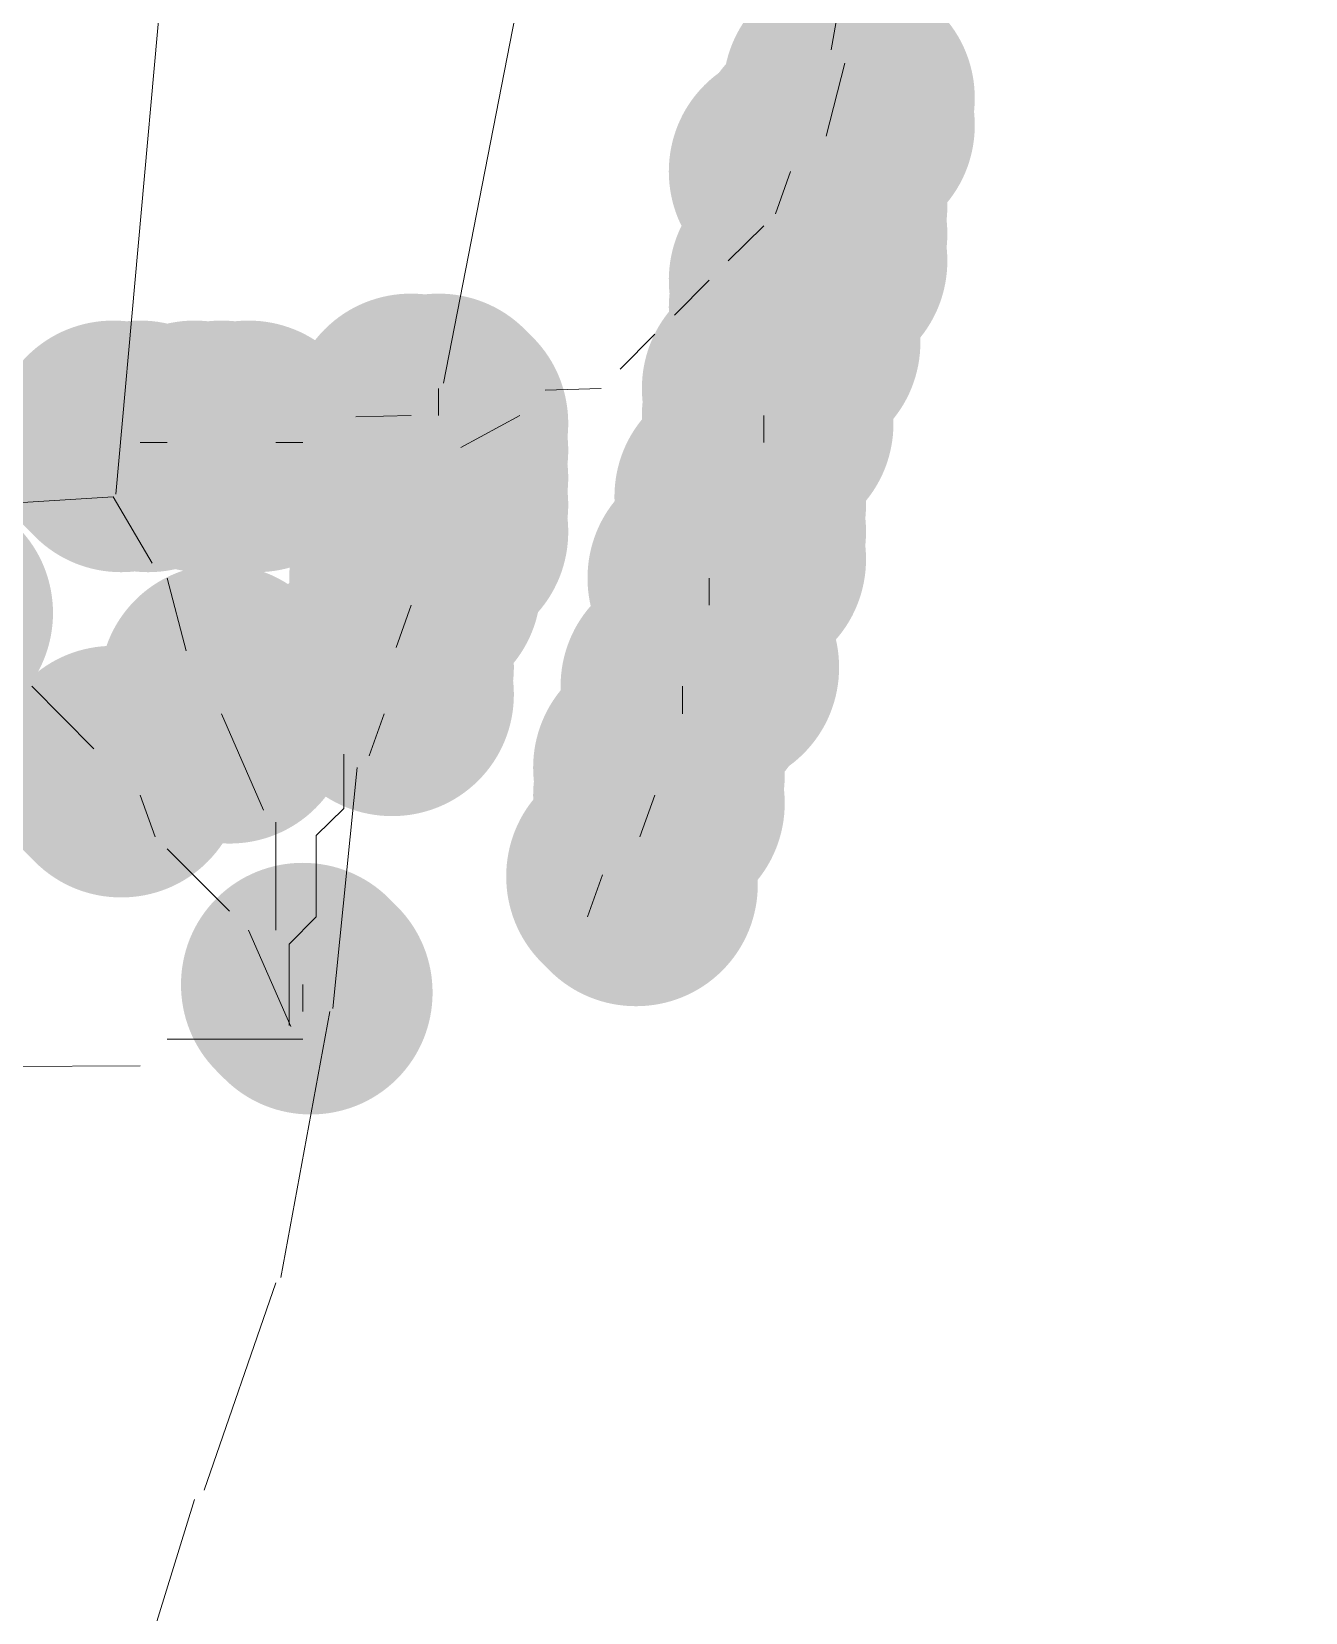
# Model space of a CAD drawing. Header units: millimetres. Extents: x 0 to 297, y 0 to 208.
# Drawn here: x 258.053 to 258.954, y 43.235 to 44.352 of the extents above; entities that cross this region are included whole.
import ezdxf

# ---------------------------------------------------------------- set-up
doc = ezdxf.new("R2010")
doc.units = ezdxf.units.MM

msp = doc.modelspace()

# ---------------------------------------------------------------- hatches: boundary and pattern name
h = msp.add_hatch(color=7)
edge = h.paths.add_edge_path(flags=0)
edge.add_spline(control_points=[(258.689083, 44.371942), (258.655538, 44.405487), (258.600646, 44.405487), (258.567101, 44.371942), (258.533556, 44.338397), (258.533556, 44.283506), (258.567101, 44.249961), (258.567101, 44.249961), (258.572745, 44.244316), (258.572745, 44.244316), (258.60629, 44.210771), (258.661182, 44.210771), (258.694727, 44.244316), (258.728272, 44.277861), (258.728272, 44.332753), (258.694727, 44.366298), (258.694727, 44.366298), (258.689083, 44.371942), (258.689083, 44.371942)], knot_values=[0, 0, 0, 0, 1, 1, 1, 2, 2, 2, 3, 3, 3, 4, 4, 4, 5, 5, 5, 6, 6, 6, 6], degree=3, periodic=1)
h = msp.add_hatch(color=7)
edge = h.paths.add_edge_path(flags=0)
edge.add_spline(control_points=[(258.687084, 44.354474), (258.652475, 44.38692), (258.597612, 44.385151), (258.565166, 44.350541), (258.53272, 44.315932), (258.53449, 44.261069), (258.569099, 44.228623), (258.569099, 44.228623), (258.574743, 44.223331), (258.574743, 44.223331), (258.609352, 44.190885), (258.664216, 44.192655), (258.696662, 44.227264), (258.729108, 44.261873), (258.727338, 44.316737), (258.692729, 44.349183), (258.692729, 44.349183), (258.687084, 44.354474), (258.687084, 44.354474)], knot_values=[0, 0, 0, 0, 1, 1, 1, 2, 2, 2, 3, 3, 3, 4, 4, 4, 5, 5, 5, 6, 6, 6, 6], degree=3, periodic=1)
h = msp.add_hatch(color=7)
edge = h.paths.add_edge_path(flags=0)
edge.add_spline(control_points=[(258.66968, 44.33349), (258.636135, 44.367035), (258.581243, 44.367035), (258.547698, 44.33349), (258.514153, 44.299945), (258.514153, 44.245053), (258.547698, 44.211508), (258.547698, 44.211508), (258.553342, 44.205863), (258.553342, 44.205863), (258.586887, 44.172318), (258.641779, 44.172318), (258.675324, 44.205863), (258.708869, 44.239408), (258.708869, 44.2943), (258.675324, 44.327845), (258.675324, 44.327845), (258.66968, 44.33349), (258.66968, 44.33349)], knot_values=[0, 0, 0, 0, 1, 1, 1, 2, 2, 2, 3, 3, 3, 4, 4, 4, 5, 5, 5, 6, 6, 6, 6], degree=3, periodic=1)
h = msp.add_hatch(color=7)
edge = h.paths.add_edge_path(flags=0)
edge.add_spline(control_points=[(258.65063, 44.31444), (258.617085, 44.347985), (258.562193, 44.347985), (258.528648, 44.31444), (258.495103, 44.280895), (258.495103, 44.226003), (258.528648, 44.192458), (258.528648, 44.192458), (258.534292, 44.186813), (258.534292, 44.186813), (258.567837, 44.153268), (258.622729, 44.153268), (258.656274, 44.186813), (258.689819, 44.220358), (258.689819, 44.27525), (258.656274, 44.308795), (258.656274, 44.308795), (258.65063, 44.31444), (258.65063, 44.31444)], knot_values=[0, 0, 0, 0, 1, 1, 1, 2, 2, 2, 3, 3, 3, 4, 4, 4, 5, 5, 5, 6, 6, 6, 6], degree=3, periodic=1)
h = msp.add_hatch(color=7)
edge = h.paths.add_edge_path(flags=0)
edge.add_spline(control_points=[(258.66968, 44.31444), (258.636135, 44.347985), (258.581243, 44.347985), (258.547698, 44.31444), (258.514153, 44.280895), (258.514153, 44.226003), (258.547698, 44.192458), (258.547698, 44.192458), (258.553342, 44.186813), (258.553342, 44.186813), (258.586887, 44.153268), (258.641779, 44.153268), (258.675324, 44.186813), (258.708869, 44.220358), (258.708869, 44.27525), (258.675324, 44.308795), (258.675324, 44.308795), (258.66968, 44.31444), (258.66968, 44.31444)], knot_values=[0, 0, 0, 0, 1, 1, 1, 2, 2, 2, 3, 3, 3, 4, 4, 4, 5, 5, 5, 6, 6, 6, 6], degree=3, periodic=1)
h = msp.add_hatch(color=7)
edge = h.paths.add_edge_path(flags=0)
edge.add_spline(control_points=[(258.667682, 44.296971), (258.633073, 44.329418), (258.578209, 44.327648), (258.545763, 44.293039), (258.513317, 44.25843), (258.515087, 44.203566), (258.549696, 44.17112), (258.549696, 44.17112), (258.555341, 44.165829), (258.555341, 44.165829), (258.58995, 44.133383), (258.644813, 44.135152), (258.677259, 44.169761), (258.709705, 44.204371), (258.707935, 44.259234), (258.673326, 44.29168), (258.673326, 44.29168), (258.667682, 44.296971), (258.667682, 44.296971)], knot_values=[0, 0, 0, 0, 1, 1, 1, 2, 2, 2, 3, 3, 3, 4, 4, 4, 5, 5, 5, 6, 6, 6, 6], degree=3, periodic=1)
h = msp.add_hatch(color=7)
edge = h.paths.add_edge_path(flags=0)
edge.add_spline(control_points=[(258.66968, 44.275987), (258.636135, 44.309532), (258.581243, 44.309532), (258.547698, 44.275987), (258.514153, 44.242442), (258.514153, 44.18755), (258.547698, 44.154005), (258.547698, 44.154005), (258.553342, 44.148361), (258.553342, 44.148361), (258.586887, 44.114816), (258.641779, 44.114816), (258.675324, 44.148361), (258.708869, 44.181906), (258.708869, 44.236797), (258.675324, 44.270342), (258.675324, 44.270342), (258.66968, 44.275987), (258.66968, 44.275987)], knot_values=[0, 0, 0, 0, 1, 1, 1, 2, 2, 2, 3, 3, 3, 4, 4, 4, 5, 5, 5, 6, 6, 6, 6], degree=3, periodic=1)
h = msp.add_hatch(color=7)
edge = h.paths.add_edge_path(flags=0)
edge.add_spline(control_points=[(258.66968, 44.256937), (258.636135, 44.290482), (258.581243, 44.290482), (258.547698, 44.256937), (258.514153, 44.223392), (258.514153, 44.1685), (258.547698, 44.134955), (258.547698, 44.134955), (258.553342, 44.129311), (258.553342, 44.129311), (258.586887, 44.095766), (258.641779, 44.095766), (258.675324, 44.129311), (258.708869, 44.162856), (258.708869, 44.217747), (258.675324, 44.251292), (258.675324, 44.251292), (258.66968, 44.256937), (258.66968, 44.256937)], knot_values=[0, 0, 0, 0, 1, 1, 1, 2, 2, 2, 3, 3, 3, 4, 4, 4, 5, 5, 5, 6, 6, 6, 6], degree=3, periodic=1)
h = msp.add_hatch(color=7)
edge = h.paths.add_edge_path(flags=0)
edge.add_spline(control_points=[(258.648632, 44.239469), (258.614023, 44.271915), (258.559159, 44.270145), (258.526713, 44.235536), (258.494267, 44.200927), (258.496037, 44.146063), (258.530646, 44.113617), (258.530646, 44.113617), (258.536291, 44.108326), (258.536291, 44.108326), (258.5709, 44.07588), (258.625763, 44.07765), (258.658209, 44.112259), (258.690655, 44.146868), (258.688885, 44.201731), (258.654276, 44.234177), (258.654276, 44.234177), (258.648632, 44.239469), (258.648632, 44.239469)], knot_values=[0, 0, 0, 0, 1, 1, 1, 2, 2, 2, 3, 3, 3, 4, 4, 4, 5, 5, 5, 6, 6, 6, 6], degree=3, periodic=1)
h = msp.add_hatch(color=7)
edge = h.paths.add_edge_path(flags=0)
edge.add_spline(control_points=[(258.65063, 44.218484), (258.617085, 44.252029), (258.562193, 44.252029), (258.528648, 44.218484), (258.495103, 44.184939), (258.495103, 44.130047), (258.528648, 44.096502), (258.528648, 44.096502), (258.534292, 44.090858), (258.534292, 44.090858), (258.567837, 44.057313), (258.622729, 44.057313), (258.656274, 44.090858), (258.689819, 44.124403), (258.689819, 44.179295), (258.656274, 44.21284), (258.656274, 44.21284), (258.65063, 44.218484), (258.65063, 44.218484)], knot_values=[0, 0, 0, 0, 1, 1, 1, 2, 2, 2, 3, 3, 3, 4, 4, 4, 5, 5, 5, 6, 6, 6, 6], degree=3, periodic=1)
h = msp.add_hatch(color=7)
edge = h.paths.add_edge_path(flags=0)
edge.add_spline(control_points=[(258.65063, 44.199434), (258.617085, 44.232979), (258.562193, 44.232979), (258.528648, 44.199434), (258.495103, 44.165889), (258.495103, 44.110997), (258.528648, 44.077452), (258.528648, 44.077452), (258.534292, 44.071808), (258.534292, 44.071808), (258.567837, 44.038263), (258.622729, 44.038263), (258.656274, 44.071808), (258.689819, 44.105353), (258.689819, 44.160245), (258.656274, 44.19379), (258.656274, 44.19379), (258.65063, 44.199434), (258.65063, 44.199434)], knot_values=[0, 0, 0, 0, 1, 1, 1, 2, 2, 2, 3, 3, 3, 4, 4, 4, 5, 5, 5, 6, 6, 6, 6], degree=3, periodic=1)
h = msp.add_hatch(color=7)
h.dxf.hatch_style = 2
h.paths.add_polyline_path([(258.580114, 44.215172), (258.580114, 44.042664)])
h = msp.add_hatch(color=7)
h.dxf.hatch_style = 2
h.paths.add_polyline_path([(258.580114, 44.215172), (258.580114, 44.042664)])
h = msp.add_hatch(color=7)
h.dxf.hatch_style = 2
h.paths.add_polyline_path([(258.580114, 44.215172), (258.580114, 44.042664)])
h = msp.add_hatch(color=7)
edge = h.paths.add_edge_path(flags=0)
edge.add_spline(control_points=[(258.63158, 44.160981), (258.598035, 44.194526), (258.543143, 44.194526), (258.509598, 44.160981), (258.476053, 44.127436), (258.476053, 44.072544), (258.509598, 44.038999), (258.509598, 44.038999), (258.515242, 44.033355), (258.515242, 44.033355), (258.548787, 43.99981), (258.603679, 43.99981), (258.637224, 44.033355), (258.670769, 44.0669), (258.670769, 44.121792), (258.637224, 44.155337), (258.637224, 44.155337), (258.63158, 44.160981), (258.63158, 44.160981)], knot_values=[0, 0, 0, 0, 1, 1, 1, 2, 2, 2, 3, 3, 3, 4, 4, 4, 5, 5, 5, 6, 6, 6, 6], degree=3, periodic=1)
h = msp.add_hatch(color=7)
edge = h.paths.add_edge_path(flags=0)
edge.add_spline(control_points=[(258.382166, 44.141931), (258.348621, 44.175476), (258.293729, 44.175476), (258.260184, 44.141931), (258.226639, 44.108386), (258.226639, 44.053494), (258.260184, 44.019949), (258.260184, 44.019949), (258.265829, 44.014305), (258.265829, 44.014305), (258.299374, 43.98076), (258.354265, 43.98076), (258.38781, 44.014305), (258.421355, 44.04785), (258.421355, 44.102742), (258.38781, 44.136287), (258.38781, 44.136287), (258.382166, 44.141931), (258.382166, 44.141931)], knot_values=[0, 0, 0, 0, 1, 1, 1, 2, 2, 2, 3, 3, 3, 4, 4, 4, 5, 5, 5, 6, 6, 6, 6], degree=3, periodic=1)
h = msp.add_hatch(color=7)
edge = h.paths.add_edge_path(flags=0)
edge.add_spline(control_points=[(258.382166, 44.141931), (258.348621, 44.175476), (258.293729, 44.175476), (258.260184, 44.141931), (258.226639, 44.108386), (258.226639, 44.053494), (258.260184, 44.019949), (258.260184, 44.019949), (258.265829, 44.014305), (258.265829, 44.014305), (258.299374, 43.98076), (258.354265, 43.98076), (258.38781, 44.014305), (258.421355, 44.04785), (258.421355, 44.102742), (258.38781, 44.136287), (258.38781, 44.136287), (258.382166, 44.141931), (258.382166, 44.141931)], knot_values=[0, 0, 0, 0, 1, 1, 1, 2, 2, 2, 3, 3, 3, 4, 4, 4, 5, 5, 5, 6, 6, 6, 6], degree=3, periodic=1)
h = msp.add_hatch(color=7)
edge = h.paths.add_edge_path(flags=0)
edge.add_spline(control_points=[(258.382166, 44.141931), (258.348621, 44.175476), (258.293729, 44.175476), (258.260184, 44.141931), (258.226639, 44.108386), (258.226639, 44.053494), (258.260184, 44.019949), (258.260184, 44.019949), (258.265829, 44.014305), (258.265829, 44.014305), (258.299374, 43.98076), (258.354265, 43.98076), (258.38781, 44.014305), (258.421355, 44.04785), (258.421355, 44.102742), (258.38781, 44.136287), (258.38781, 44.136287), (258.382166, 44.141931), (258.382166, 44.141931)], knot_values=[0, 0, 0, 0, 1, 1, 1, 2, 2, 2, 3, 3, 3, 4, 4, 4, 5, 5, 5, 6, 6, 6, 6], degree=3, periodic=1)
h = msp.add_hatch(color=7)
edge = h.paths.add_edge_path(flags=0)
edge.add_spline(control_points=[(258.401569, 44.141931), (258.368024, 44.175476), (258.313132, 44.175476), (258.279587, 44.141931), (258.246042, 44.108386), (258.246042, 44.053494), (258.279587, 44.019949), (258.279587, 44.019949), (258.285231, 44.014305), (258.285231, 44.014305), (258.318776, 43.98076), (258.373668, 43.98076), (258.407213, 44.014305), (258.440758, 44.04785), (258.440758, 44.102742), (258.407213, 44.136287), (258.407213, 44.136287), (258.401569, 44.141931), (258.401569, 44.141931)], knot_values=[0, 0, 0, 0, 1, 1, 1, 2, 2, 2, 3, 3, 3, 4, 4, 4, 5, 5, 5, 6, 6, 6, 6], degree=3, periodic=1)
h = msp.add_hatch(color=7)
edge = h.paths.add_edge_path(flags=0)
edge.add_spline(control_points=[(258.63158, 44.141931), (258.598035, 44.175476), (258.543143, 44.175476), (258.509598, 44.141931), (258.476053, 44.108386), (258.476053, 44.053494), (258.509598, 44.019949), (258.509598, 44.019949), (258.515242, 44.014305), (258.515242, 44.014305), (258.548787, 43.98076), (258.603679, 43.98076), (258.637224, 44.014305), (258.670769, 44.04785), (258.670769, 44.102742), (258.637224, 44.136287), (258.637224, 44.136287), (258.63158, 44.141931), (258.63158, 44.141931)], knot_values=[0, 0, 0, 0, 1, 1, 1, 2, 2, 2, 3, 3, 3, 4, 4, 4, 5, 5, 5, 6, 6, 6, 6], degree=3, periodic=1)
h = msp.add_hatch(color=7)
edge = h.paths.add_edge_path(flags=0)
edge.add_spline(control_points=[(258.171558, 44.122881), (258.138013, 44.156426), (258.083121, 44.156426), (258.049576, 44.122881), (258.016031, 44.089336), (258.016031, 44.034444), (258.049576, 44.000899), (258.049576, 44.000899), (258.05522, 43.995255), (258.05522, 43.995255), (258.088765, 43.96171), (258.143657, 43.96171), (258.177202, 43.995255), (258.210747, 44.0288), (258.210747, 44.083692), (258.177202, 44.117237), (258.177202, 44.117237), (258.171558, 44.122881), (258.171558, 44.122881)], knot_values=[0, 0, 0, 0, 1, 1, 1, 2, 2, 2, 3, 3, 3, 4, 4, 4, 5, 5, 5, 6, 6, 6, 6], degree=3, periodic=1)
h = msp.add_hatch(color=7)
edge = h.paths.add_edge_path(flags=0)
edge.add_spline(control_points=[(258.190608, 44.122881), (258.157063, 44.156426), (258.102171, 44.156426), (258.068626, 44.122881), (258.035081, 44.089336), (258.035081, 44.034444), (258.068626, 44.000899), (258.068626, 44.000899), (258.07427, 43.995255), (258.07427, 43.995255), (258.107815, 43.96171), (258.162707, 43.96171), (258.196252, 43.995255), (258.229797, 44.0288), (258.229797, 44.083692), (258.196252, 44.117237), (258.196252, 44.117237), (258.190608, 44.122881), (258.190608, 44.122881)], knot_values=[0, 0, 0, 0, 1, 1, 1, 2, 2, 2, 3, 3, 3, 4, 4, 4, 5, 5, 5, 6, 6, 6, 6], degree=3, periodic=1)
h = msp.add_hatch(color=7)
edge = h.paths.add_edge_path(flags=0)
edge.add_spline(control_points=[(258.22906, 44.122881), (258.195515, 44.156426), (258.140624, 44.156426), (258.107079, 44.122881), (258.073534, 44.089336), (258.073534, 44.034444), (258.107079, 44.000899), (258.107079, 44.000899), (258.112723, 43.995255), (258.112723, 43.995255), (258.146268, 43.96171), (258.20116, 43.96171), (258.234705, 43.995255), (258.26825, 44.0288), (258.26825, 44.083692), (258.234705, 44.117237), (258.234705, 44.117237), (258.22906, 44.122881), (258.22906, 44.122881)], knot_values=[0, 0, 0, 0, 1, 1, 1, 2, 2, 2, 3, 3, 3, 4, 4, 4, 5, 5, 5, 6, 6, 6, 6], degree=3, periodic=1)
h = msp.add_hatch(color=7)
edge = h.paths.add_edge_path(flags=0)
edge.add_spline(control_points=[(258.24811, 44.122881), (258.214565, 44.156426), (258.159674, 44.156426), (258.126129, 44.122881), (258.092584, 44.089336), (258.092584, 44.034444), (258.126129, 44.000899), (258.126129, 44.000899), (258.131773, 43.995255), (258.131773, 43.995255), (258.165318, 43.96171), (258.22021, 43.96171), (258.253755, 43.995255), (258.2873, 44.0288), (258.2873, 44.083692), (258.253755, 44.117237), (258.253755, 44.117237), (258.24811, 44.122881), (258.24811, 44.122881)], knot_values=[0, 0, 0, 0, 1, 1, 1, 2, 2, 2, 3, 3, 3, 4, 4, 4, 5, 5, 5, 6, 6, 6, 6], degree=3, periodic=1)
h = msp.add_hatch(color=7)
edge = h.paths.add_edge_path(flags=0)
edge.add_spline(control_points=[(258.26716, 44.122881), (258.233615, 44.156426), (258.178724, 44.156426), (258.145179, 44.122881), (258.111634, 44.089336), (258.111634, 44.034444), (258.145179, 44.000899), (258.145179, 44.000899), (258.150823, 43.995255), (258.150823, 43.995255), (258.184368, 43.96171), (258.23926, 43.96171), (258.272805, 43.995255), (258.30635, 44.0288), (258.30635, 44.083692), (258.272805, 44.117237), (258.272805, 44.117237), (258.26716, 44.122881), (258.26716, 44.122881)], knot_values=[0, 0, 0, 0, 1, 1, 1, 2, 2, 2, 3, 3, 3, 4, 4, 4, 5, 5, 5, 6, 6, 6, 6], degree=3, periodic=1)
h = msp.add_hatch(color=7)
edge = h.paths.add_edge_path(flags=0)
edge.add_spline(control_points=[(258.401569, 44.122881), (258.368024, 44.156426), (258.313132, 44.156426), (258.279587, 44.122881), (258.246042, 44.089336), (258.246042, 44.034444), (258.279587, 44.000899), (258.279587, 44.000899), (258.285231, 43.995255), (258.285231, 43.995255), (258.318776, 43.96171), (258.373668, 43.96171), (258.407213, 43.995255), (258.440758, 44.0288), (258.440758, 44.083692), (258.407213, 44.117237), (258.407213, 44.117237), (258.401569, 44.122881), (258.401569, 44.122881)], knot_values=[0, 0, 0, 0, 1, 1, 1, 2, 2, 2, 3, 3, 3, 4, 4, 4, 5, 5, 5, 6, 6, 6, 6], degree=3, periodic=1)
h = msp.add_hatch(color=7)
edge = h.paths.add_edge_path(flags=0)
edge.add_spline(control_points=[(258.401569, 44.103478), (258.368024, 44.137023), (258.313132, 44.137023), (258.279587, 44.103478), (258.246042, 44.069933), (258.246042, 44.015042), (258.279587, 43.981497), (258.279587, 43.981497), (258.285231, 43.975852), (258.285231, 43.975852), (258.318776, 43.942307), (258.373668, 43.942307), (258.407213, 43.975852), (258.440758, 44.009397), (258.440758, 44.064289), (258.407213, 44.097834), (258.407213, 44.097834), (258.401569, 44.103478), (258.401569, 44.103478)], knot_values=[0, 0, 0, 0, 1, 1, 1, 2, 2, 2, 3, 3, 3, 4, 4, 4, 5, 5, 5, 6, 6, 6, 6], degree=3, periodic=1)
h = msp.add_hatch(color=7)
edge = h.paths.add_edge_path(flags=0)
edge.add_spline(control_points=[(258.401569, 44.103478), (258.368024, 44.137023), (258.313132, 44.137023), (258.279587, 44.103478), (258.246042, 44.069933), (258.246042, 44.015042), (258.279587, 43.981497), (258.279587, 43.981497), (258.285231, 43.975852), (258.285231, 43.975852), (258.318776, 43.942307), (258.373668, 43.942307), (258.407213, 43.975852), (258.440758, 44.009397), (258.440758, 44.064289), (258.407213, 44.097834), (258.407213, 44.097834), (258.401569, 44.103478), (258.401569, 44.103478)], knot_values=[0, 0, 0, 0, 1, 1, 1, 2, 2, 2, 3, 3, 3, 4, 4, 4, 5, 5, 5, 6, 6, 6, 6], degree=3, periodic=1)
h = msp.add_hatch(color=7)
edge = h.paths.add_edge_path(flags=0)
edge.add_spline(control_points=[(258.401569, 44.103478), (258.368024, 44.137023), (258.313132, 44.137023), (258.279587, 44.103478), (258.246042, 44.069933), (258.246042, 44.015042), (258.279587, 43.981497), (258.279587, 43.981497), (258.285231, 43.975852), (258.285231, 43.975852), (258.318776, 43.942307), (258.373668, 43.942307), (258.407213, 43.975852), (258.440758, 44.009397), (258.440758, 44.064289), (258.407213, 44.097834), (258.407213, 44.097834), (258.401569, 44.103478), (258.401569, 44.103478)], knot_values=[0, 0, 0, 0, 1, 1, 1, 2, 2, 2, 3, 3, 3, 4, 4, 4, 5, 5, 5, 6, 6, 6, 6], degree=3, periodic=1)
h = msp.add_hatch(color=7)
edge = h.paths.add_edge_path(flags=0)
edge.add_spline(control_points=[(258.401569, 44.084428), (258.368024, 44.117973), (258.313132, 44.117973), (258.279587, 44.084428), (258.246042, 44.050883), (258.246042, 43.995992), (258.279587, 43.962447), (258.279587, 43.962447), (258.285231, 43.956802), (258.285231, 43.956802), (258.318776, 43.923257), (258.373668, 43.923257), (258.407213, 43.956802), (258.440758, 43.990347), (258.440758, 44.045239), (258.407213, 44.078784), (258.407213, 44.078784), (258.401569, 44.084428), (258.401569, 44.084428)], knot_values=[0, 0, 0, 0, 1, 1, 1, 2, 2, 2, 3, 3, 3, 4, 4, 4, 5, 5, 5, 6, 6, 6, 6], degree=3, periodic=1)
h = msp.add_hatch(color=7)
edge = h.paths.add_edge_path(flags=0)
edge.add_spline(control_points=[(258.401569, 44.084428), (258.368024, 44.117973), (258.313132, 44.117973), (258.279587, 44.084428), (258.246042, 44.050883), (258.246042, 43.995992), (258.279587, 43.962447), (258.279587, 43.962447), (258.285231, 43.956802), (258.285231, 43.956802), (258.318776, 43.923257), (258.373668, 43.923257), (258.407213, 43.956802), (258.440758, 43.990347), (258.440758, 44.045239), (258.407213, 44.078784), (258.407213, 44.078784), (258.401569, 44.084428), (258.401569, 44.084428)], knot_values=[0, 0, 0, 0, 1, 1, 1, 2, 2, 2, 3, 3, 3, 4, 4, 4, 5, 5, 5, 6, 6, 6, 6], degree=3, periodic=1)
h = msp.add_hatch(color=7)
edge = h.paths.add_edge_path(flags=0)
edge.add_spline(control_points=[(258.401569, 44.084428), (258.368024, 44.117973), (258.313132, 44.117973), (258.279587, 44.084428), (258.246042, 44.050883), (258.246042, 43.995992), (258.279587, 43.962447), (258.279587, 43.962447), (258.285231, 43.956802), (258.285231, 43.956802), (258.318776, 43.923257), (258.373668, 43.923257), (258.407213, 43.956802), (258.440758, 43.990347), (258.440758, 44.045239), (258.407213, 44.078784), (258.407213, 44.078784), (258.401569, 44.084428), (258.401569, 44.084428)], knot_values=[0, 0, 0, 0, 1, 1, 1, 2, 2, 2, 3, 3, 3, 4, 4, 4, 5, 5, 5, 6, 6, 6, 6], degree=3, periodic=1)
h = msp.add_hatch(color=7)
edge = h.paths.add_edge_path(flags=0)
edge.add_spline(control_points=[(258.612177, 44.084428), (258.578632, 44.117973), (258.52374, 44.117973), (258.490195, 44.084428), (258.45665, 44.050883), (258.45665, 43.995992), (258.490195, 43.962447), (258.490195, 43.962447), (258.49584, 43.956802), (258.49584, 43.956802), (258.529385, 43.923257), (258.584276, 43.923257), (258.617821, 43.956802), (258.651366, 43.990347), (258.651366, 44.045239), (258.617821, 44.078784), (258.617821, 44.078784), (258.612177, 44.084428), (258.612177, 44.084428)], knot_values=[0, 0, 0, 0, 1, 1, 1, 2, 2, 2, 3, 3, 3, 4, 4, 4, 5, 5, 5, 6, 6, 6, 6], degree=3, periodic=1)
h = msp.add_hatch(color=7)
edge = h.paths.add_edge_path(flags=0)
edge.add_spline(control_points=[(258.382166, 44.065378), (258.348621, 44.098923), (258.293729, 44.098923), (258.260184, 44.065378), (258.226639, 44.031833), (258.226639, 43.976942), (258.260184, 43.943397), (258.260184, 43.943397), (258.265829, 43.937752), (258.265829, 43.937752), (258.299374, 43.904207), (258.354265, 43.904207), (258.38781, 43.937752), (258.421355, 43.971297), (258.421355, 44.026189), (258.38781, 44.059734), (258.38781, 44.059734), (258.382166, 44.065378), (258.382166, 44.065378)], knot_values=[0, 0, 0, 0, 1, 1, 1, 2, 2, 2, 3, 3, 3, 4, 4, 4, 5, 5, 5, 6, 6, 6, 6], degree=3, periodic=1)
h = msp.add_hatch(color=7)
edge = h.paths.add_edge_path(flags=0)
edge.add_spline(control_points=[(258.382166, 44.065378), (258.348621, 44.098923), (258.293729, 44.098923), (258.260184, 44.065378), (258.226639, 44.031833), (258.226639, 43.976942), (258.260184, 43.943397), (258.260184, 43.943397), (258.265829, 43.937752), (258.265829, 43.937752), (258.299374, 43.904207), (258.354265, 43.904207), (258.38781, 43.937752), (258.421355, 43.971297), (258.421355, 44.026189), (258.38781, 44.059734), (258.38781, 44.059734), (258.382166, 44.065378), (258.382166, 44.065378)], knot_values=[0, 0, 0, 0, 1, 1, 1, 2, 2, 2, 3, 3, 3, 4, 4, 4, 5, 5, 5, 6, 6, 6, 6], degree=3, periodic=1)
h = msp.add_hatch(color=7)
edge = h.paths.add_edge_path(flags=0)
edge.add_spline(control_points=[(258.401569, 44.065378), (258.368024, 44.098923), (258.313132, 44.098923), (258.279587, 44.065378), (258.246042, 44.031833), (258.246042, 43.976942), (258.279587, 43.943397), (258.279587, 43.943397), (258.285231, 43.937752), (258.285231, 43.937752), (258.318776, 43.904207), (258.373668, 43.904207), (258.407213, 43.937752), (258.440758, 43.971297), (258.440758, 44.026189), (258.407213, 44.059734), (258.407213, 44.059734), (258.401569, 44.065378), (258.401569, 44.065378)], knot_values=[0, 0, 0, 0, 1, 1, 1, 2, 2, 2, 3, 3, 3, 4, 4, 4, 5, 5, 5, 6, 6, 6, 6], degree=3, periodic=1)
h = msp.add_hatch(color=7)
edge = h.paths.add_edge_path(flags=0)
edge.add_spline(control_points=[(258.612177, 44.065378), (258.578632, 44.098923), (258.52374, 44.098923), (258.490195, 44.065378), (258.45665, 44.031833), (258.45665, 43.976942), (258.490195, 43.943397), (258.490195, 43.943397), (258.49584, 43.937752), (258.49584, 43.937752), (258.529385, 43.904207), (258.584276, 43.904207), (258.617821, 43.937752), (258.651366, 43.971297), (258.651366, 44.026189), (258.617821, 44.059734), (258.617821, 44.059734), (258.612177, 44.065378), (258.612177, 44.065378)], knot_values=[0, 0, 0, 0, 1, 1, 1, 2, 2, 2, 3, 3, 3, 4, 4, 4, 5, 5, 5, 6, 6, 6, 6], degree=3, periodic=1)
h = msp.add_hatch(color=7)
edge = h.paths.add_edge_path(flags=0)
edge.add_spline(control_points=[(258.382166, 44.045976), (258.348621, 44.079521), (258.293729, 44.079521), (258.260184, 44.045976), (258.226639, 44.012431), (258.226639, 43.957539), (258.260184, 43.923994), (258.260184, 43.923994), (258.265829, 43.918349), (258.265829, 43.918349), (258.299374, 43.884804), (258.354265, 43.884804), (258.38781, 43.918349), (258.421355, 43.951894), (258.421355, 44.006786), (258.38781, 44.040331), (258.38781, 44.040331), (258.382166, 44.045976), (258.382166, 44.045976)], knot_values=[0, 0, 0, 0, 1, 1, 1, 2, 2, 2, 3, 3, 3, 4, 4, 4, 5, 5, 5, 6, 6, 6, 6], degree=3, periodic=1)
h = msp.add_hatch(color=7)
edge = h.paths.add_edge_path(flags=0)
edge.add_spline(control_points=[(258.612177, 44.045976), (258.578632, 44.079521), (258.52374, 44.079521), (258.490195, 44.045976), (258.45665, 44.012431), (258.45665, 43.957539), (258.490195, 43.923994), (258.490195, 43.923994), (258.49584, 43.918349), (258.49584, 43.918349), (258.529385, 43.884804), (258.584276, 43.884804), (258.617821, 43.918349), (258.651366, 43.951894), (258.651366, 44.006786), (258.617821, 44.040331), (258.617821, 44.040331), (258.612177, 44.045976), (258.612177, 44.045976)], knot_values=[0, 0, 0, 0, 1, 1, 1, 2, 2, 2, 3, 3, 3, 4, 4, 4, 5, 5, 5, 6, 6, 6, 6], degree=3, periodic=1)
h = msp.add_hatch(color=7)
edge = h.paths.add_edge_path(flags=0)
edge.add_spline(control_points=[(258.382166, 44.026926), (258.348621, 44.060471), (258.293729, 44.060471), (258.260184, 44.026926), (258.226639, 43.993381), (258.226639, 43.938489), (258.260184, 43.904944), (258.260184, 43.904944), (258.265829, 43.899299), (258.265829, 43.899299), (258.299374, 43.865754), (258.354265, 43.865754), (258.38781, 43.899299), (258.421355, 43.932844), (258.421355, 43.987736), (258.38781, 44.021281), (258.38781, 44.021281), (258.382166, 44.026926), (258.382166, 44.026926)], knot_values=[0, 0, 0, 0, 1, 1, 1, 2, 2, 2, 3, 3, 3, 4, 4, 4, 5, 5, 5, 6, 6, 6, 6], degree=3, periodic=1)
h = msp.add_hatch(color=7)
edge = h.paths.add_edge_path(flags=0)
edge.add_spline(control_points=[(258.382166, 44.026926), (258.348621, 44.060471), (258.293729, 44.060471), (258.260184, 44.026926), (258.226639, 43.993381), (258.226639, 43.938489), (258.260184, 43.904944), (258.260184, 43.904944), (258.265829, 43.899299), (258.265829, 43.899299), (258.299374, 43.865754), (258.354265, 43.865754), (258.38781, 43.899299), (258.421355, 43.932844), (258.421355, 43.987736), (258.38781, 44.021281), (258.38781, 44.021281), (258.382166, 44.026926), (258.382166, 44.026926)], knot_values=[0, 0, 0, 0, 1, 1, 1, 2, 2, 2, 3, 3, 3, 4, 4, 4, 5, 5, 5, 6, 6, 6, 6], degree=3, periodic=1)
h = msp.add_hatch(color=7)
edge = h.paths.add_edge_path(flags=0)
edge.add_spline(control_points=[(258.593127, 44.026926), (258.559582, 44.060471), (258.50469, 44.060471), (258.471145, 44.026926), (258.4376, 43.993381), (258.4376, 43.938489), (258.471145, 43.904944), (258.471145, 43.904944), (258.47679, 43.899299), (258.47679, 43.899299), (258.510335, 43.865754), (258.565226, 43.865754), (258.598771, 43.899299), (258.632316, 43.932844), (258.632316, 43.987736), (258.598771, 44.021281), (258.598771, 44.021281), (258.593127, 44.026926), (258.593127, 44.026926)], knot_values=[0, 0, 0, 0, 1, 1, 1, 2, 2, 2, 3, 3, 3, 4, 4, 4, 5, 5, 5, 6, 6, 6, 6], degree=3, periodic=1)
h = msp.add_hatch(color=7)
edge = h.paths.add_edge_path(flags=0)
edge.add_spline(control_points=[(258.037149, 44.007876), (258.003604, 44.041421), (257.948712, 44.041421), (257.915167, 44.007876), (257.881622, 43.974331), (257.881622, 43.919439), (257.915167, 43.885894), (257.915167, 43.885894), (257.920812, 43.880249), (257.920812, 43.880249), (257.954357, 43.846704), (258.009249, 43.846704), (258.042794, 43.880249), (258.076339, 43.913794), (258.076339, 43.968686), (258.042794, 44.002231), (258.042794, 44.002231), (258.037149, 44.007876), (258.037149, 44.007876)], knot_values=[0, 0, 0, 0, 1, 1, 1, 2, 2, 2, 3, 3, 3, 4, 4, 4, 5, 5, 5, 6, 6, 6, 6], degree=3, periodic=1)
h = msp.add_hatch(color=7)
edge = h.paths.add_edge_path(flags=0)
edge.add_spline(control_points=[(258.363116, 43.969423), (258.329571, 44.002968), (258.274679, 44.002968), (258.241134, 43.969423), (258.207589, 43.935878), (258.207589, 43.880986), (258.241134, 43.847441), (258.241134, 43.847441), (258.246779, 43.841797), (258.246779, 43.841797), (258.280324, 43.808252), (258.335215, 43.808252), (258.36876, 43.841797), (258.402305, 43.875342), (258.402305, 43.930233), (258.36876, 43.963778), (258.36876, 43.963778), (258.363116, 43.969423), (258.363116, 43.969423)], knot_values=[0, 0, 0, 0, 1, 1, 1, 2, 2, 2, 3, 3, 3, 4, 4, 4, 5, 5, 5, 6, 6, 6, 6], degree=3, periodic=1)
h = msp.add_hatch(color=7)
edge = h.paths.add_edge_path(flags=0)
edge.add_spline(control_points=[(258.593127, 43.969423), (258.559582, 44.002968), (258.50469, 44.002968), (258.471145, 43.969423), (258.4376, 43.935878), (258.4376, 43.880986), (258.471145, 43.847441), (258.471145, 43.847441), (258.47679, 43.841797), (258.47679, 43.841797), (258.510335, 43.808252), (258.565226, 43.808252), (258.598771, 43.841797), (258.632316, 43.875342), (258.632316, 43.930233), (258.598771, 43.963778), (258.598771, 43.963778), (258.593127, 43.969423), (258.593127, 43.969423)], knot_values=[0, 0, 0, 0, 1, 1, 1, 2, 2, 2, 3, 3, 3, 4, 4, 4, 5, 5, 5, 6, 6, 6, 6], degree=3, periodic=1)
h = msp.add_hatch(color=7)
edge = h.paths.add_edge_path(flags=0)
edge.add_spline(control_points=[(258.24811, 43.950373), (258.214565, 43.983918), (258.159674, 43.983918), (258.126129, 43.950373), (258.092584, 43.916828), (258.092584, 43.861936), (258.126129, 43.828391), (258.126129, 43.828391), (258.131773, 43.822747), (258.131773, 43.822747), (258.165318, 43.789202), (258.22021, 43.789202), (258.253755, 43.822747), (258.2873, 43.856292), (258.2873, 43.911183), (258.253755, 43.944728), (258.253755, 43.944728), (258.24811, 43.950373), (258.24811, 43.950373)], knot_values=[0, 0, 0, 0, 1, 1, 1, 2, 2, 2, 3, 3, 3, 4, 4, 4, 5, 5, 5, 6, 6, 6, 6], degree=3, periodic=1)
h = msp.add_hatch(color=7)
edge = h.paths.add_edge_path(flags=0)
edge.add_spline(control_points=[(258.363116, 43.950373), (258.329571, 43.983918), (258.274679, 43.983918), (258.241134, 43.950373), (258.207589, 43.916828), (258.207589, 43.861936), (258.241134, 43.828391), (258.241134, 43.828391), (258.246779, 43.822747), (258.246779, 43.822747), (258.280324, 43.789202), (258.335215, 43.789202), (258.36876, 43.822747), (258.402305, 43.856292), (258.402305, 43.911183), (258.36876, 43.944728), (258.36876, 43.944728), (258.363116, 43.950373), (258.363116, 43.950373)], knot_values=[0, 0, 0, 0, 1, 1, 1, 2, 2, 2, 3, 3, 3, 4, 4, 4, 5, 5, 5, 6, 6, 6, 6], degree=3, periodic=1)
h = msp.add_hatch(color=7)
edge = h.paths.add_edge_path(flags=0)
edge.add_spline(control_points=[(258.574077, 43.950373), (258.540532, 43.983918), (258.48564, 43.983918), (258.452095, 43.950373), (258.41855, 43.916828), (258.41855, 43.861936), (258.452095, 43.828391), (258.452095, 43.828391), (258.45774, 43.822747), (258.45774, 43.822747), (258.491285, 43.789202), (258.546176, 43.789202), (258.579721, 43.822747), (258.613266, 43.856292), (258.613266, 43.911183), (258.579721, 43.944728), (258.579721, 43.944728), (258.574077, 43.950373), (258.574077, 43.950373)], knot_values=[0, 0, 0, 0, 1, 1, 1, 2, 2, 2, 3, 3, 3, 4, 4, 4, 5, 5, 5, 6, 6, 6, 6], degree=3, periodic=1)
h = msp.add_hatch(color=7)
edge = h.paths.add_edge_path(flags=0)
edge.add_spline(control_points=[(258.24811, 43.93097), (258.214565, 43.964515), (258.159674, 43.964515), (258.126129, 43.93097), (258.092584, 43.897425), (258.092584, 43.842533), (258.126129, 43.808988), (258.126129, 43.808988), (258.131773, 43.803344), (258.131773, 43.803344), (258.165318, 43.769799), (258.22021, 43.769799), (258.253755, 43.803344), (258.2873, 43.836889), (258.2873, 43.891781), (258.253755, 43.925326), (258.253755, 43.925326), (258.24811, 43.93097), (258.24811, 43.93097)], knot_values=[0, 0, 0, 0, 1, 1, 1, 2, 2, 2, 3, 3, 3, 4, 4, 4, 5, 5, 5, 6, 6, 6, 6], degree=3, periodic=1)
h = msp.add_hatch(color=7)
edge = h.paths.add_edge_path(flags=0)
edge.add_spline(control_points=[(258.171558, 43.89287), (258.138013, 43.926415), (258.083121, 43.926415), (258.049576, 43.89287), (258.016031, 43.859325), (258.016031, 43.804433), (258.049576, 43.770888), (258.049576, 43.770888), (258.05522, 43.765244), (258.05522, 43.765244), (258.088765, 43.731699), (258.143657, 43.731699), (258.177202, 43.765244), (258.210747, 43.798789), (258.210747, 43.853681), (258.177202, 43.887226), (258.177202, 43.887226), (258.171558, 43.89287), (258.171558, 43.89287)], knot_values=[0, 0, 0, 0, 1, 1, 1, 2, 2, 2, 3, 3, 3, 4, 4, 4, 5, 5, 5, 6, 6, 6, 6], degree=3, periodic=1)
h = msp.add_hatch(color=7)
edge = h.paths.add_edge_path(flags=0)
edge.add_spline(control_points=[(258.554674, 43.89287), (258.521129, 43.926415), (258.466237, 43.926415), (258.432692, 43.89287), (258.399147, 43.859325), (258.399147, 43.804433), (258.432692, 43.770888), (258.432692, 43.770888), (258.438337, 43.765244), (258.438337, 43.765244), (258.471882, 43.731699), (258.526774, 43.731699), (258.560319, 43.765244), (258.593864, 43.798789), (258.593864, 43.853681), (258.560319, 43.887226), (258.560319, 43.887226), (258.554674, 43.89287), (258.554674, 43.89287)], knot_values=[0, 0, 0, 0, 1, 1, 1, 2, 2, 2, 3, 3, 3, 4, 4, 4, 5, 5, 5, 6, 6, 6, 6], degree=3, periodic=1)
h = msp.add_hatch(color=7)
edge = h.paths.add_edge_path(flags=0)
edge.add_spline(control_points=[(258.554674, 43.873467), (258.521129, 43.907012), (258.466237, 43.907012), (258.432692, 43.873467), (258.399147, 43.839922), (258.399147, 43.785031), (258.432692, 43.751486), (258.432692, 43.751486), (258.438337, 43.745841), (258.438337, 43.745841), (258.471882, 43.712296), (258.526774, 43.712296), (258.560319, 43.745841), (258.593864, 43.779386), (258.593864, 43.834278), (258.560319, 43.867823), (258.560319, 43.867823), (258.554674, 43.873467), (258.554674, 43.873467)], knot_values=[0, 0, 0, 0, 1, 1, 1, 2, 2, 2, 3, 3, 3, 4, 4, 4, 5, 5, 5, 6, 6, 6, 6], degree=3, periodic=1)
h = msp.add_hatch(color=7)
edge = h.paths.add_edge_path(flags=0)
edge.add_spline(control_points=[(258.535624, 43.815965), (258.502079, 43.84951), (258.447187, 43.84951), (258.413642, 43.815965), (258.380097, 43.78242), (258.380097, 43.727528), (258.413642, 43.693983), (258.413642, 43.693983), (258.419287, 43.688338), (258.419287, 43.688338), (258.452832, 43.654793), (258.507724, 43.654793), (258.541269, 43.688338), (258.574814, 43.721883), (258.574814, 43.776775), (258.541269, 43.81032), (258.541269, 43.81032), (258.535624, 43.815965), (258.535624, 43.815965)], knot_values=[0, 0, 0, 0, 1, 1, 1, 2, 2, 2, 3, 3, 3, 4, 4, 4, 5, 5, 5, 6, 6, 6, 6], degree=3, periodic=1)
h = msp.add_hatch(color=7)
h.dxf.hatch_style = 2
h.paths.add_polyline_path([(258.446058, 43.812653), (258.446058, 43.640144)])
h = msp.add_hatch(color=7)
h.dxf.hatch_style = 2
h.paths.add_polyline_path([(258.446058, 43.812653), (258.446058, 43.640144)])
h = msp.add_hatch(color=7)
h.dxf.hatch_style = 2
h.paths.add_polyline_path([(258.446058, 43.812653), (258.446058, 43.640144)])
h = msp.add_hatch(color=7)
h.dxf.hatch_style = 2
h.paths.add_polyline_path([(258.446058, 43.79325), (258.446058, 43.620742)])
h = msp.add_hatch(color=7)
h.dxf.hatch_style = 2
h.paths.add_polyline_path([(258.446058, 43.79325), (258.446058, 43.620742)])
h = msp.add_hatch(color=7)
edge = h.paths.add_edge_path(flags=0)
edge.add_spline(control_points=[(258.305613, 43.739412), (258.272068, 43.772957), (258.217176, 43.772957), (258.183631, 43.739412), (258.150086, 43.705867), (258.150086, 43.650975), (258.183631, 43.61743), (258.183631, 43.61743), (258.189276, 43.611786), (258.189276, 43.611786), (258.222821, 43.578241), (258.277713, 43.578241), (258.311258, 43.611786), (258.344803, 43.645331), (258.344803, 43.700222), (258.311258, 43.733767), (258.311258, 43.733767), (258.305613, 43.739412), (258.305613, 43.739412)], knot_values=[0, 0, 0, 0, 1, 1, 1, 2, 2, 2, 3, 3, 3, 4, 4, 4, 5, 5, 5, 6, 6, 6, 6], degree=3, periodic=1)
h = msp.add_hatch(color=7)
h.dxf.hatch_style = 2
h.paths.add_polyline_path([(258.426656, 43.7742), (258.426656, 43.601692)])
h = msp.add_hatch(color=7)
h.dxf.hatch_style = 2
h.paths.add_polyline_path([(258.426656, 43.7742), (258.426656, 43.601692)])
h = msp.add_hatch(color=7)
h.dxf.hatch_style = 2
h.paths.add_polyline_path([(258.426656, 43.7742), (258.426656, 43.601692)])
h = msp.add_hatch(color=7)
h.dxf.hatch_style = 2
h.paths.add_polyline_path([(258.426656, 43.75515), (258.426656, 43.582642)])
h = msp.add_hatch(color=7)
h.dxf.hatch_style = 2
h.paths.add_polyline_path([(258.426656, 43.75515), (258.426656, 43.582642)])
h = msp.add_hatch(color=7)
h.dxf.hatch_style = 2
h.paths.add_polyline_path([(258.365665, 43.748937), (258.487646, 43.626955)])
h = msp.add_hatch(color=7)
h.dxf.hatch_style = 2
h.paths.add_polyline_path([(258.407606, 43.735747), (258.407606, 43.563239)])
h = msp.add_hatch(color=7)
h.dxf.hatch_style = 2
h.paths.add_polyline_path([(258.407606, 43.735747), (258.407606, 43.563239)])
h = msp.add_hatch(color=7)
h.dxf.hatch_style = 2
h.paths.add_polyline_path([(258.407606, 43.735747), (258.407606, 43.563239)])
h = msp.add_hatch(color=7)
h.dxf.hatch_style = 2
h.paths.add_polyline_path([(258.346615, 43.710484), (258.468596, 43.588502)])
h = msp.add_hatch(color=7)
h.dxf.hatch_style = 2
h.paths.add_polyline_path([(258.407606, 43.716697), (258.407606, 43.544189)])
h = msp.add_hatch(color=7)
h.dxf.hatch_style = 2
h.paths.add_polyline_path([(258.407606, 43.716697), (258.407606, 43.544189)])
h = msp.add_hatch(color=7)
h.dxf.hatch_style = 2
h.paths.add_polyline_path([(258.388556, 43.697647), (258.388556, 43.525139)])
h = msp.add_hatch(color=7)
h.dxf.hatch_style = 2
h.paths.add_polyline_path([(258.388556, 43.678597), (258.388556, 43.506089)])
h = msp.add_hatch(color=7)
h.dxf.hatch_style = 2
h.paths.add_polyline_path([(258.388556, 43.678597), (258.388556, 43.506089)])
h = msp.add_hatch(color=7)
h.dxf.hatch_style = 2
h.paths.add_polyline_path([(258.388556, 43.678597), (258.388556, 43.506089)])
h = msp.add_hatch(color=7)
h.dxf.hatch_style = 2
h.paths.add_polyline_path([(258.388556, 43.678597), (258.388556, 43.506089)])
h = msp.add_hatch(color=7)
h.dxf.hatch_style = 2
h.paths.add_polyline_path([(258.32563, 43.670386), (258.451481, 43.5524)])
h = msp.add_hatch(color=7)
h.dxf.hatch_style = 2
h.paths.add_polyline_path([(258.369153, 43.659194), (258.369153, 43.486686)])
h = msp.add_hatch(color=7)
h.dxf.hatch_style = 2
h.paths.add_polyline_path([(258.308162, 43.633931), (258.430144, 43.511949)])
h = msp.add_hatch(color=7)
h.dxf.hatch_style = 2
h.paths.add_polyline_path([(258.369153, 43.640144), (258.369153, 43.467636)])
h = msp.add_hatch(color=7)
h.dxf.hatch_style = 2
h.paths.add_polyline_path([(258.369153, 43.640144), (258.369153, 43.467636)])
h = msp.add_hatch(color=7)
h.dxf.hatch_style = 2
h.paths.add_polyline_path([(258.350103, 43.621094), (258.350103, 43.448586)])
h = msp.add_hatch(color=7)
h.dxf.hatch_style = 2
h.paths.add_polyline_path([(258.350103, 43.621094), (258.350103, 43.448586)])
h = msp.add_hatch(color=7)
h.dxf.hatch_style = 2
h.paths.add_polyline_path([(258.369153, 43.621094), (258.369153, 43.448586)])
h = msp.add_hatch(color=7)
h.dxf.hatch_style = 2
h.paths.add_polyline_path([(258.369153, 43.621094), (258.369153, 43.448586)])
h = msp.add_hatch(color=7)
h.dxf.hatch_style = 2
h.paths.add_polyline_path([(258.350103, 43.601692), (258.350103, 43.429183)])
h = msp.add_hatch(color=7)
h.dxf.hatch_style = 2
h.paths.add_polyline_path([(258.350103, 43.601692), (258.350103, 43.429183)])
h = msp.add_hatch(color=7)
h.dxf.hatch_style = 2
h.paths.add_polyline_path([(258.350103, 43.582642), (258.350103, 43.410133)])
h = msp.add_hatch(color=7)
h.dxf.hatch_style = 2
h.paths.add_polyline_path([(258.350103, 43.582642), (258.350103, 43.410133)])
h = msp.add_hatch(color=7)
h.dxf.hatch_style = 2
h.paths.add_polyline_path([(258.331053, 43.563592), (258.331053, 43.391083)])
h = msp.add_hatch(color=7)
h.dxf.hatch_style = 2
h.paths.add_polyline_path([(258.331053, 43.563592), (258.331053, 43.391083)])
h = msp.add_hatch(color=7)
h.dxf.hatch_style = 2
h.paths.add_polyline_path([(258.331053, 43.563592), (258.331053, 43.391083)])
h = msp.add_hatch(color=7)
h.dxf.hatch_style = 2
h.paths.add_polyline_path([(258.331053, 43.544189), (258.331053, 43.371681)])
h = msp.add_hatch(color=7)
h.dxf.hatch_style = 2
h.paths.add_polyline_path([(258.331053, 43.544189), (258.331053, 43.371681)])
h = msp.add_hatch(color=7)
h.dxf.hatch_style = 2
h.paths.add_polyline_path([(258.270062, 43.538328), (258.392044, 43.416347)])
h = msp.add_hatch(color=7)
h.dxf.hatch_style = 2
h.paths.add_polyline_path([(258.31165, 43.525139), (258.31165, 43.352631)])
h = msp.add_hatch(color=7)
h.dxf.hatch_style = 2
h.paths.add_polyline_path([(258.250659, 43.499876), (258.372641, 43.377894)])
h = msp.add_hatch(color=7)
h.dxf.hatch_style = 2
h.paths.add_polyline_path([(258.31165, 43.506089), (258.31165, 43.333581)])
h = msp.add_hatch(color=7)
h.dxf.hatch_style = 2
h.paths.add_polyline_path([(258.31165, 43.506089), (258.31165, 43.333581)])
h = msp.add_hatch(color=7)
h.dxf.hatch_style = 2
h.paths.add_polyline_path([(258.2926, 43.486686), (258.2926, 43.314178)])
h = msp.add_hatch(color=7)
h.dxf.hatch_style = 2
h.paths.add_polyline_path([(258.2926, 43.486686), (258.2926, 43.314178)])
h = msp.add_hatch(color=7)
h.dxf.hatch_style = 2
h.paths.add_polyline_path([(258.2926, 43.486686), (258.2926, 43.314178)])
h = msp.add_hatch(color=7)
h.dxf.hatch_style = 2
h.paths.add_polyline_path([(258.2926, 43.467636), (258.2926, 43.295128)])
h = msp.add_hatch(color=7)
h.dxf.hatch_style = 2
h.paths.add_polyline_path([(258.2926, 43.467636), (258.2926, 43.295128)])
h = msp.add_hatch(color=7)
h.dxf.hatch_style = 2
h.paths.add_polyline_path([(258.231609, 43.461423), (258.353591, 43.339441)])
h = msp.add_hatch(color=7)
h.dxf.hatch_style = 2
h.paths.add_polyline_path([(258.27355, 43.448586), (258.27355, 43.276078)])
h = msp.add_hatch(color=7)
h.dxf.hatch_style = 2
h.paths.add_polyline_path([(258.27355, 43.429183), (258.27355, 43.256675)])
h = msp.add_hatch(color=7)
h.dxf.hatch_style = 2
h.paths.add_polyline_path([(258.27355, 43.429183), (258.27355, 43.256675)])
h = msp.add_hatch(color=7)
h.dxf.hatch_style = 2
h.paths.add_polyline_path([(258.214557, 43.425258), (258.332543, 43.299406)])
h = msp.add_hatch(color=7)
h.dxf.hatch_style = 2
h.paths.add_polyline_path([(258.254147, 43.410133), (258.254147, 43.237625)])
h = msp.add_hatch(color=7)
h.dxf.hatch_style = 2
h.paths.add_polyline_path([(258.254147, 43.410133), (258.254147, 43.237625)])
h = msp.add_hatch(color=7)
h.dxf.hatch_style = 2
h.paths.add_polyline_path([(258.254147, 43.410133), (258.254147, 43.237625)])
h = msp.add_hatch(color=7)
h.dxf.hatch_style = 2
h.paths.add_polyline_path([(258.193156, 43.38487), (258.315138, 43.262888)])
h = msp.add_hatch(color=7)
h.dxf.hatch_style = 2
h.paths.add_polyline_path([(258.235097, 43.391083), (258.235097, 43.218575)])
h = msp.add_hatch(color=7)
h.dxf.hatch_style = 2
h.paths.add_polyline_path([(258.174106, 43.36582), (258.296088, 43.243838)])
h = msp.add_hatch(color=7)
h.dxf.hatch_style = 2
h.paths.add_polyline_path([(258.235097, 43.371681), (258.235097, 43.199172)])
h = msp.add_hatch(color=7)
h.dxf.hatch_style = 2
h.paths.add_polyline_path([(258.235097, 43.371681), (258.235097, 43.199172)])
h = msp.add_hatch(color=7)
h.dxf.hatch_style = 2
h.paths.add_polyline_path([(258.216047, 43.352631), (258.216047, 43.180122)])
h = msp.add_hatch(color=7)
h.dxf.hatch_style = 2
h.paths.add_polyline_path([(258.216047, 43.333581), (258.216047, 43.161072)])
h = msp.add_hatch(color=7)
h.dxf.hatch_style = 2
h.paths.add_polyline_path([(258.216047, 43.333581), (258.216047, 43.161072)])
h = msp.add_hatch(color=7)
h.dxf.hatch_style = 2
h.paths.add_polyline_path([(258.153122, 43.325369), (258.278973, 43.207384)])
h = msp.add_hatch(color=7)
h.dxf.hatch_style = 2
h.paths.add_polyline_path([(258.196644, 43.314178), (258.196644, 43.141669)])
h = msp.add_hatch(color=7)
h.dxf.hatch_style = 2
h.paths.add_polyline_path([(258.196644, 43.314178), (258.196644, 43.141669)])
h = msp.add_hatch(color=7)
h.dxf.hatch_style = 2
h.paths.add_polyline_path([(258.196644, 43.314178), (258.196644, 43.141669)])
h = msp.add_hatch(color=7)
h.dxf.hatch_style = 2
h.paths.add_polyline_path([(258.177594, 43.295128), (258.177594, 43.122619)])
h = msp.add_hatch(color=7)
h.dxf.hatch_style = 2
h.paths.add_polyline_path([(258.135654, 43.288915), (258.257635, 43.166933)])
h = msp.add_hatch(color=7)
h.dxf.hatch_style = 2
h.paths.add_polyline_path([(258.177594, 43.276078), (258.177594, 43.103569)])
h = msp.add_hatch(color=7)
h.dxf.hatch_style = 2
h.paths.add_polyline_path([(258.177594, 43.276078), (258.177594, 43.103569)])
h = msp.add_hatch(color=7)
h.dxf.hatch_style = 2
h.paths.add_polyline_path([(258.116604, 43.269865), (258.238585, 43.147883)])
h = msp.add_hatch(color=7)
h.dxf.hatch_style = 2
h.paths.add_polyline_path([(258.158544, 43.256675), (258.158544, 43.084167)])
h = msp.add_hatch(color=7)
h.dxf.hatch_style = 2
h.paths.add_polyline_path([(258.158544, 43.237625), (258.158544, 43.065117)])
h = msp.add_hatch(color=7)
h.dxf.hatch_style = 2
h.paths.add_polyline_path([(258.158544, 43.237625), (258.158544, 43.065117)])

# ---------------------------------------------------------------- linework, layer by layer
at = {"color": 7, "lineweight": 15}
for points in [[(258.953706, 53.376282), (258.112331, 44.025201)], [(258.618214, 44.339526), (258.806597, 45.409501)], [(258.455583, 44.675018), (258.344106, 44.103871)], [(258.628092, 44.330001), (258.614686, 44.278496)], [(258.589639, 44.253449), (258.579056, 44.223463)], [(258.570589, 44.214996), (258.545542, 44.190301)], [(258.532136, 44.176543), (258.507442, 44.151849)], [(258.493683, 44.138443), (258.468989, 44.113749)], [(258.340578, 44.09999), (258.340578, 44.08094)], [(258.455583, 44.09999), (258.416072, 44.098932)], [(258.321175, 44.08094), (258.282017, 44.079882)], [(258.398081, 44.08094), (258.356453, 44.058363)], [(258.570589, 44.08094), (258.570589, 44.06189)], [(258.129617, 44.06189), (258.148667, 44.06189)], [(258.225572, 44.06189), (258.244622, 44.06189)], [(258.110567, 44.023438), (255.963914, 43.889029)], [(258.110567, 44.023438), (258.138083, 43.976518)], [(258.148667, 43.965935), (258.162072, 43.914429)], [(258.532136, 43.965935), (258.532136, 43.946885)], [(258.321175, 43.946885), (258.310592, 43.916899)], [(258.053064, 43.889382), (258.096808, 43.845285)], [(258.513086, 43.889382), (258.513086, 43.869979)], [(258.187119, 43.869979), (258.216753, 43.801893)], [(258.302125, 43.869979), (258.291542, 43.840346)], [(258.235097, 43.649493), (258.235097, 43.668896), (258.235097, 43.687946), (258.235097, 43.706996), (258.254147, 43.726399), (258.254147, 43.745449), (258.254147, 43.764499), (258.254147, 43.783901), (258.27355, 43.802951), (258.27355, 43.822001), (258.27355, 43.841404)], [(258.283075, 43.831879), (258.265789, 43.661488)], [(258.129617, 43.812476), (258.1402, 43.782843)], [(258.493683, 43.812476), (258.4831, 43.782843)], [(258.225572, 43.793426), (258.225572, 43.716874)], [(258.148667, 43.774376), (258.192764, 43.730279)], [(258.446058, 43.726399), (258.456642, 43.756032)], [(258.206169, 43.716874), (258.236156, 43.648788)], [(258.244622, 43.678421), (258.244622, 43.659371)], [(258.263672, 43.659371), (258.2291, 43.47134)], [(258.244622, 43.639968), (258.148667, 43.639968)], [(258.129617, 43.620918), (258.033661, 43.620565)], [(258.225572, 43.46746), (258.174772, 43.321057)], [(258.168069, 43.314354), (258.116564, 43.147843)]]:
    msp.add_lwpolyline(points, dxfattribs=at)

doc.saveas('drawing.dxf')
